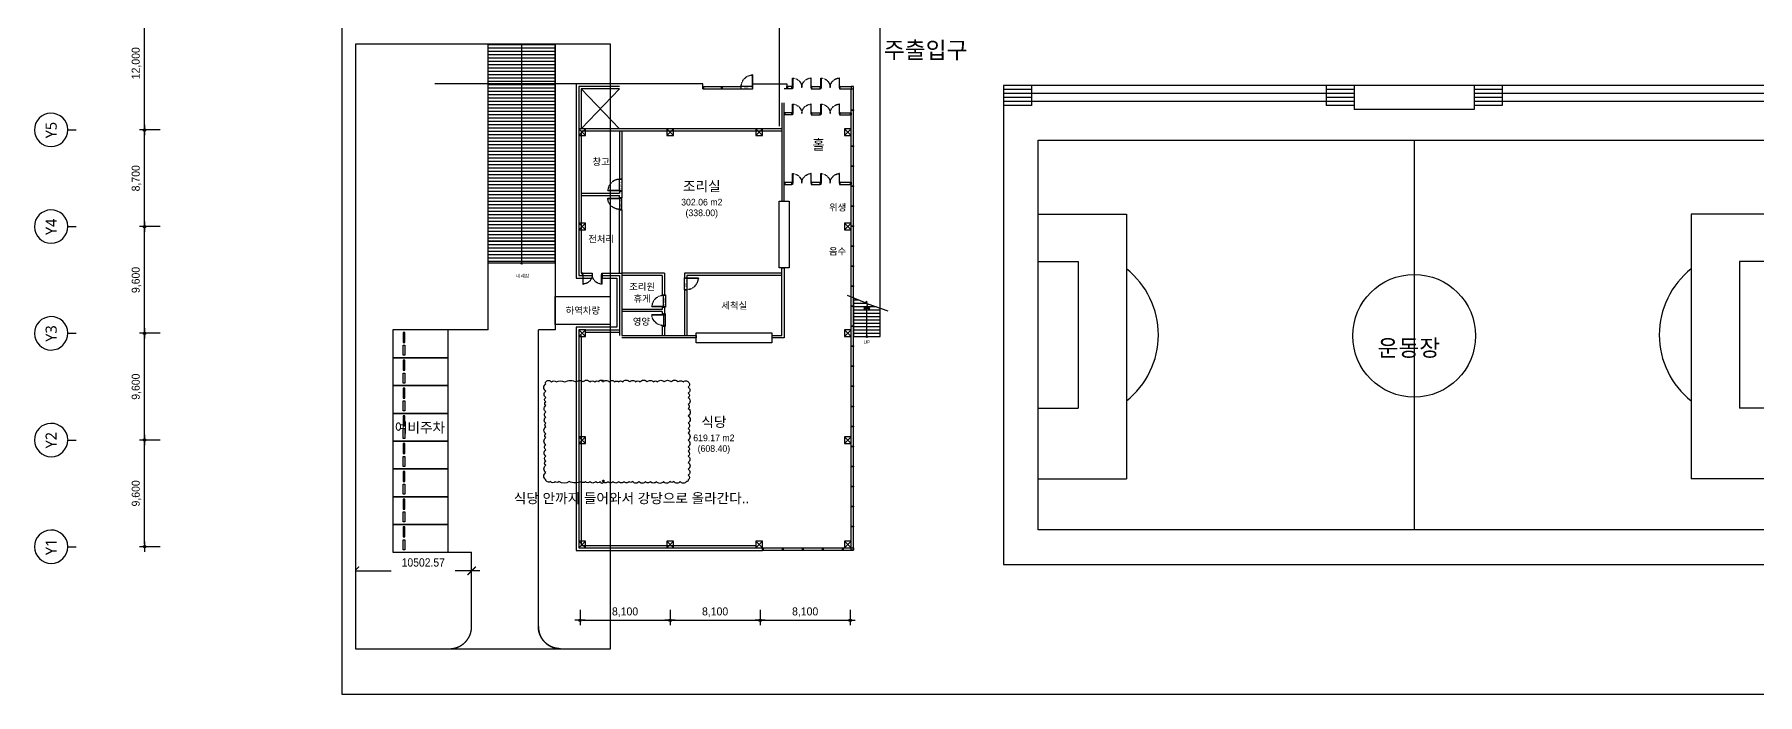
# Model space of a CAD drawing. Header units: millimetres. Extents: x 50157 to 283139, y 29188 to 187058.
# Drawn here: x 50166 to 205160, y 29188 to 88576 of the extents above; entities that cross this region are included whole.
import ezdxf
from ezdxf.enums import TextEntityAlignment as Align
from ezdxf.xclip import XClip

# ---------------------------------------------------------------- set-up
doc = ezdxf.new("R2010")
doc.units = ezdxf.units.MM
doc.header["$XCLIPFRAME"] = 2
doc.linetypes.add('D_HIDDEN', pattern=[0.35, 0.2, -0.15])
doc.linetypes.add('HID', pattern=[2.2, 1.5, -0.7])
doc.layers.get('Defpoints').update_dxf_attribs({"color": 163})
for name, color, linetype in [('A-CUR', 9, 'Continuous'), ('A-DOOR', 4, 'Continuous'), ('A-EL1', 255, 'Continuous'), ('A-ELE6', 6, 'Continuous'), ('A-FIN', 6, 'Continuous'), ('A-FIN-GL', 5, 'Continuous'), ('A-FIN-ST', 4, 'Continuous'), ('A-HAT-2', 8, 'Continuous'), ('A-HID2', 7, 'HID'), ('A-LEAD', 7, 'Continuous'), ('A-PARK', 253, 'Continuous'), ('A-RC', 2, 'Continuous'), ('A-STAIR', 4, 'Continuous'), ('A-VOID', 1, 'Continuous'), ('A-WALL', 3, 'Continuous'), ('AA-AXIS-BUBL(T)', 3, 'Continuous'), ('AA-DWXM-DOOR', 4, 'Continuous'), ('AA-REV', 150, 'Continuous'), ('AA-SSXS-SYMB', 7, 'Continuous'), ('DIM', 7, 'Continuous'), ('G-DIM', 4, 'Continuous'), ('G-TEXT1', 3, 'Continuous'), ('G-TEXT2', 7, 'Continuous'), ('H-PAT 8', 8, 'Continuous'), ('SYMB-ENTER', 10, 'Continuous')]:
    doc.layers.add(name, color=color, linetype=linetype)
doc.layers.add('G-DEF1', color=163, linetype='Continuous', plot=False)
doc.styles.add('GHS', font='romans', dxfattribs={"bigfont": 'ngsw.shx'})
doc.styles.add('LIM_나눔바른고딕_L', font='NanumBarunGothic.ttf')
doc.styles.add('U', font='')
doc.styles.add('돋움_SEOP_건대특계관숙', font='gulim.ttc', dxfattribs={"width": 0.95})
doc.styles.add('맑은고딕', font='malgun.ttf')
doc.styles.get('U').set_extended_font_data('HY울릉도L')
doc.dimstyles.new('rednautilus', dxfattribs={"dimtxt": 2.4, "dimasz": 0.77, "dimexe": 1.5, "dimexo": 3, "dimgap": 1, "dimtad": 1, "dimdec": 0, "dimzin": 0, "dimdsep": 46, "dimlunit": 6, "dimtxsty": 'GHS', "dimblk": 'DIMDOT', "dimcen": 5, "dimclrd": 7, "dimclre": 7, "dimclrt": 3, "dimadec": 0, "dimazin": 0, "dimtfac": 1, "dimtdec": 0, "dimtix": 1, "dimtmove": 2, "dimatfit": 1, "dimldrblk": 'DIMDOT', "dimfxl": 1, "dimtolj": 1, "dimtzin": 0, "dimarcsym": 0})
doc.dimstyles.new('SEOP', dxfattribs={"dimscale": 100, "dimtxt": 1.5, "dimasz": 1.5, "dimexe": 1.5, "dimexo": 2, "dimgap": 1.5, "dimtad": 0, "dimdsep": 46, "dimtxsty": '돋움_SEOP_건대특계관숙', "dimblk": 'ARCHTICK', "dimcen": 0, "dimdle": 1.5, "dimclrd": 256, "dimclre": 256, "dimclrt": 3, "dimadec": 0, "dimazin": 0, "dimtfac": 1, "dimtix": 1, "dimtmove": 2, "dimatfit": 3, "dimldrblk": 'OPEN90', "dimfxl": 1, "dimtvp": 1, "dimlwd": -1, "dimlwe": -1, "dimarcsym": 0})

# ---------------------------------------------------------------- blocks, each defined once
blk = doc.blocks.new('_ArchTick')
at = {"color": 0, "linetype": 'ByBlock', "const_width": 0.15}
blk.add_lwpolyline([(-0.5, -0.5), (0.5, 0.5)], dxfattribs=at)
blk = doc.blocks.new('*D40')
at = {"layer": 'Defpoints', "color": 0}
for p in [(-2676289, 684592), (-2676289, 682837), (-2665787, 682838)]:
    blk.add_point(p, dxfattribs=at)
at = {"layer": 'G-DIM'}
for p, q in [((-2676289, 683837), (-2676289, 685342)), ((-2665787, 683838), (-2665787, 685343)), ((-2677039, 684592), (-2673016, 684593)), ((-2665037, 684593), (-2667260, 684593))]:
    blk.add_line(p, q, dxfattribs=at)
at = {"layer": 'G-DIM', "xscale": 749.9999999999999, "yscale": 749.9999999999999, "zscale": 749.9999999999999}
for p, rotation in [((-2676289, 684592), 180.0053099826389), ((-2665787, 684593), 0.005309982638999335)]:
    blk.add_blockref('_ArchTick', p, dxfattribs=dict(at, rotation=rotation))
at = {"layer": 'G-DIM', "color": 3, "insert": (-2670138, 685344), "char_height": 750, "attachment_point": 5, "rotation": 0.00531, "style": '돋움_SEOP_건대특계관숙'}
blk.add_mtext('10502.57', dxfattribs=at)
blk = doc.blocks.new('_Open90')
at = {"color": 0, "linetype": 'ByBlock', "lineweight": -2}
for p, q in [((0, 0), (-1, 0)), ((-0.5, 0.5), (0, 0)), ((0, 0), (-0.5, -0.5))]:
    blk.add_line(p, q, dxfattribs=at)
blk = doc.blocks.new('A$C2A037D98')
h = blk.add_hatch(color=256)
h.dxf.hatch_style = 1
h.paths.add_polyline_path([(1359, 1663), (0, 387), (248, 124), (1258, 1072), (1258, 0), (1460, 0), (1460, 1072), (2471, 124), (2719, 387)])
for p, q in [((1258, 1072), (1258, 0)), ((1460, 1072), (1460, 0)), ((1258, 0), (1460, 0))]:
    blk.add_line(p, q)
blk.add_lwpolyline([(1460, 1072), (2471, 124), (2719, 387), (1359, 1663), (0, 387), (248, 124), (1258, 1072)])
blk = doc.blocks.new('SLOPE')
at = {"layer": 'A-HAT-2'}
h = blk.add_hatch(dxfattribs=at)
h.set_pattern_fill('_USER', color=256, scale=300, angle=180, pattern_type=0)
h.set_pattern_definition([(180, (-3161005.15, -218013.6), (-4e-14, -300), [])])
h.paths.add_polyline_path([(-2671787, 734215), (-2671787, 737615), (-2665787, 737615), (-2665787, 733915), (-2671487, 733915), (-2671487, 734215)])
h = blk.add_hatch(dxfattribs=at)
h.set_pattern_fill('_USER', color=256, scale=300, angle=180, pattern_type=0)
h.set_pattern_definition([(180, (-3161005.15, -239913.6), (-4e-14, -300), [])])
h.paths.add_polyline_path([(-2671787, 714015), (-2671787, 733615), (-2671487, 733615), (-2671487, 733915), (-2665787, 733915), (-2665787, 714015)])
h.paths.add_polyline_path([(-2671787, 712015), (-2665787, 712015), (-2665787, 714015), (-2671787, 714015)])
at = {"layer": 'AA-SSXS-SYMB'}
h = blk.add_hatch(color=256, dxfattribs=at)
h.dxf.hatch_style = 1
h.paths.add_polyline_path([(-2669066, 733754), (-2669026, 733685), (-2668787, 733823), (-2668548, 733685), (-2668508, 733754), (-2668787, 733915)])
h = blk.add_hatch(color=256, dxfattribs=at)
h.dxf.hatch_style = 1
h.paths.add_polyline_path([(-2668787, 712094, 1), (-2668787, 711936, 1)])
at = {"layer": 'A-ELE6'}
blk.add_line((-2671787, 712015), (-2671787, 737615), dxfattribs=at)
at = {"layer": 'A-ELE6', "flags": 128}
for points in [[(-2665787, 712015), (-2665787, 737615)], [(-2665787, 714015), (-2671787, 714015)], [(-2665787, 712015), (-2671787, 712015)]]:
    blk.add_lwpolyline(points, dxfattribs=at)
at = {"layer": 'AA-SSXS-SYMB'}
blk.add_line((-2668787, 712015), (-2668787, 733915), dxfattribs=at)
blk.add_circle((-2668787, 712015), 78.8, dxfattribs=at)
at = {"layer": 'Defpoints', "flags": 128}
for points in [[(-2665787, 737615), (-2671787, 737615)], [(-2665787, 733915), (-2671787, 733915)]]:
    blk.add_lwpolyline(points, dxfattribs=at)
at = {"layer": 'G-TEXT1', "style": '돋움_SEOP_건대특계관숙'}
blk.add_text('내려감', height=300, rotation=1440, dxfattribs=at).set_placement((-2668701, 710873), align=Align.MIDDLE_CENTER)
blk = doc.blocks.new('*U4')
for p, q in [((0, 0), (0, 5000)), ((0, 5000), (2500, 5000)), ((2500, 5000), (2500, 0)), ((2500, 0), (0, 0))]:
    blk.add_line(p, q)
for points in [[(1125, 950), (1125, 1100), (225, 1100), (225, 950)], [(1375, 950), (1375, 1100), (2275, 1100), (2275, 950)]]:
    blk.add_lwpolyline(points, close=True)
blk = doc.blocks.new('COL')
at = {"layer": 'A-RC'}
blk.add_lwpolyline([(-2370007, 768928), (-2369407, 768928), (-2369407, 769528), (-2370007, 769528)], close=True, dxfattribs=at)
at = {"layer": 'G-DEF1', "flags": 128}
for points in [[(-2370007, 769528), (-2369407, 768928)], [(-2370007, 768928), (-2369407, 769528)]]:
    blk.add_lwpolyline(points, dxfattribs=at)
blk = doc.blocks.new('DIMDOT')
at = {"color": 0}
blk.add_line((-2, 0), (2, 0), dxfattribs=at)
for radius in [0.5, 0.25]:
    blk.add_circle((0, 0), radius, dxfattribs=at)
blk = doc.blocks.new('*D54')
at = {"layer": 'Defpoints', "color": 0}
for p in [(-2697607, 736265), (-2695307, 736265), (-2695307, 724265)]:
    blk.add_point(p, dxfattribs=at)
at = {"layer": 'DIM', "color": 7, "lineweight": -2}
for p, q in [((-2696207, 736265), (-2698057, 736265)), ((-2697607, 724496), (-2697607, 736034)), ((-2696207, 724265), (-2698057, 724265))]:
    blk.add_line(p, q, dxfattribs=at)
at = {"layer": 'DIM', "color": 7, "lineweight": -2, "xscale": 231, "yscale": 231, "zscale": 231}
for p, rotation in [((-2697607, 736265), 90), ((-2697607, 724265), 270)]:
    blk.add_blockref('DIMDOT', p, dxfattribs=dict(at, rotation=rotation))
at = {"layer": 'DIM', "color": 3, "insert": (-2698339, 730265), "char_height": 720, "attachment_point": 5, "rotation": 90, "style": 'U'}
blk.add_mtext('\\A1;12,000', dxfattribs=at)
blk = doc.blocks.new('*D55')
at = {"layer": 'Defpoints', "color": 0}
for p in [(-2697607, 724265), (-2695307, 724265), (-2695307, 715565)]:
    blk.add_point(p, dxfattribs=at)
at = {"layer": 'DIM', "color": 7, "lineweight": -2}
for p, q in [((-2696207, 724265), (-2698057, 724265)), ((-2697607, 715796), (-2697607, 724034)), ((-2696207, 715565), (-2698057, 715565))]:
    blk.add_line(p, q, dxfattribs=at)
at = {"layer": 'DIM', "color": 7, "lineweight": -2, "xscale": 231, "yscale": 231, "zscale": 231}
for p, rotation in [((-2697607, 724265), 90), ((-2697607, 715565), 270)]:
    blk.add_blockref('DIMDOT', p, dxfattribs=dict(at, rotation=rotation))
at = {"layer": 'DIM', "color": 3, "insert": (-2698339, 719915), "char_height": 720, "attachment_point": 5, "rotation": 90, "style": 'U'}
blk.add_mtext('\\A1;8,700', dxfattribs=at)
blk = doc.blocks.new('*D56')
at = {"layer": 'Defpoints', "color": 0}
for p in [(-2697607, 696365), (-2695307, 696365), (-2695307, 686765)]:
    blk.add_point(p, dxfattribs=at)
at = {"layer": 'DIM', "color": 7, "lineweight": -2}
for p, q in [((-2696207, 696365), (-2698057, 696365)), ((-2697607, 686996), (-2697607, 696134)), ((-2696207, 686765), (-2698057, 686765))]:
    blk.add_line(p, q, dxfattribs=at)
at = {"layer": 'DIM', "color": 7, "lineweight": -2, "xscale": 231, "yscale": 231, "zscale": 231}
for p, rotation in [((-2697607, 696365), 90), ((-2697607, 686765), 270)]:
    blk.add_blockref('DIMDOT', p, dxfattribs=dict(at, rotation=rotation))
at = {"layer": 'DIM', "color": 3, "insert": (-2698339, 691565), "char_height": 720, "attachment_point": 5, "rotation": 90, "style": 'U'}
blk.add_mtext('\\A1;9,600', dxfattribs=at)
blk = doc.blocks.new('*D57')
at = {"layer": 'Defpoints', "color": 0}
for p in [(-2697607, 705965), (-2695307, 705965), (-2695307, 696365)]:
    blk.add_point(p, dxfattribs=at)
at = {"layer": 'DIM', "color": 7, "lineweight": -2}
for p, q in [((-2696207, 705965), (-2698057, 705965)), ((-2697607, 696596), (-2697607, 705734)), ((-2696207, 696365), (-2698057, 696365))]:
    blk.add_line(p, q, dxfattribs=at)
at = {"layer": 'DIM', "color": 7, "lineweight": -2, "xscale": 231, "yscale": 231, "zscale": 231}
for p, rotation in [((-2697607, 705965), 90), ((-2697607, 696365), 270)]:
    blk.add_blockref('DIMDOT', p, dxfattribs=dict(at, rotation=rotation))
at = {"layer": 'DIM', "color": 3, "insert": (-2698339, 701165), "char_height": 720, "attachment_point": 5, "rotation": 90, "style": 'U'}
blk.add_mtext('\\A1;9,600', dxfattribs=at)
blk = doc.blocks.new('*D58')
at = {"layer": 'Defpoints', "color": 0}
for p in [(-2697607, 715565), (-2695307, 715565), (-2695307, 705965)]:
    blk.add_point(p, dxfattribs=at)
at = {"layer": 'DIM', "color": 7, "lineweight": -2}
for p, q in [((-2696207, 715565), (-2698057, 715565)), ((-2697607, 706196), (-2697607, 715334)), ((-2696207, 705965), (-2698057, 705965))]:
    blk.add_line(p, q, dxfattribs=at)
at = {"layer": 'DIM', "color": 7, "lineweight": -2, "xscale": 231, "yscale": 231, "zscale": 231}
for p, rotation in [((-2697607, 715565), 90), ((-2697607, 705965), 270)]:
    blk.add_blockref('DIMDOT', p, dxfattribs=dict(at, rotation=rotation))
at = {"layer": 'DIM', "color": 3, "insert": (-2698339, 710765), "char_height": 720, "attachment_point": 5, "rotation": 90, "style": 'U'}
blk.add_mtext('\\A1;9,600', dxfattribs=at)
blk = doc.blocks.new('*D66')
at = {"layer": 'Defpoints', "color": 0}
for p in [(-2658437, 681978), (-2650337, 681978), (-2650337, 680146)]:
    blk.add_point(p, dxfattribs=at)
at = {"layer": 'DIM', "color": 7, "lineweight": -2}
for p, q in [((-2658437, 681078), (-2658437, 679696)), ((-2650337, 681078), (-2650337, 679696)), ((-2658206, 680146), (-2650568, 680146))]:
    blk.add_line(p, q, dxfattribs=at)
at = {"layer": 'DIM', "color": 7, "lineweight": -2, "xscale": 231, "yscale": 231, "zscale": 231, "rotation": 180}
blk.add_blockref('DIMDOT', (-2658437, 680146), dxfattribs=at)
at = {"layer": 'DIM', "color": 7, "lineweight": -2, "xscale": 231, "yscale": 231, "zscale": 231}
blk.add_blockref('DIMDOT', (-2650337, 680146), dxfattribs=at)
at = {"layer": 'DIM', "color": 3, "insert": (-2654387, 680877), "char_height": 720, "attachment_point": 5, "style": 'U'}
blk.add_mtext('\\A1;8,100', dxfattribs=at)
blk = doc.blocks.new('*D67')
at = {"layer": 'Defpoints', "color": 0}
for p in [(-2650337, 681978), (-2642237, 681978), (-2642237, 680146)]:
    blk.add_point(p, dxfattribs=at)
at = {"layer": 'DIM', "color": 7, "lineweight": -2}
for p, q in [((-2650337, 681078), (-2650337, 679696)), ((-2642237, 681078), (-2642237, 679696)), ((-2650106, 680146), (-2642468, 680146))]:
    blk.add_line(p, q, dxfattribs=at)
at = {"layer": 'DIM', "color": 7, "lineweight": -2, "xscale": 231, "yscale": 231, "zscale": 231, "rotation": 180}
blk.add_blockref('DIMDOT', (-2650337, 680146), dxfattribs=at)
at = {"layer": 'DIM', "color": 7, "lineweight": -2, "xscale": 231, "yscale": 231, "zscale": 231}
blk.add_blockref('DIMDOT', (-2642237, 680146), dxfattribs=at)
at = {"layer": 'DIM', "color": 3, "insert": (-2646287, 680877), "char_height": 720, "attachment_point": 5, "style": 'U'}
blk.add_mtext('\\A1;8,100', dxfattribs=at)
blk = doc.blocks.new('*D68')
at = {"layer": 'Defpoints', "color": 0}
for p in [(-2642237, 681978), (-2634137, 681978), (-2634137, 680146)]:
    blk.add_point(p, dxfattribs=at)
at = {"layer": 'DIM', "color": 7, "lineweight": -2}
for p, q in [((-2642237, 681078), (-2642237, 679696)), ((-2634137, 681078), (-2634137, 679696)), ((-2642006, 680146), (-2634368, 680146))]:
    blk.add_line(p, q, dxfattribs=at)
at = {"layer": 'DIM', "color": 7, "lineweight": -2, "xscale": 231, "yscale": 231, "zscale": 231, "rotation": 180}
blk.add_blockref('DIMDOT', (-2642237, 680146), dxfattribs=at)
at = {"layer": 'DIM', "color": 7, "lineweight": -2, "xscale": 231, "yscale": 231, "zscale": 231}
blk.add_blockref('DIMDOT', (-2634137, 680146), dxfattribs=at)
at = {"layer": 'DIM', "color": 3, "insert": (-2638187, 680877), "char_height": 720, "attachment_point": 5, "style": 'U'}
blk.add_mtext('\\A1;8,100', dxfattribs=at)
blk = doc.blocks.new('PA-')
at = {"layer": 'A-CUR'}
for p, q in [((-1556930, 1542113), (-1549010, 1542113)), ((-1549010, 1542113), (-1549010, 1518293)), ((-1498190, 1542113), (-1498190, 1518293)), ((-1490270, 1542113), (-1498190, 1542113)), ((-1556930, 1537853), (-1553330, 1537853)), ((-1553330, 1537853), (-1553330, 1524653)), ((-1490270, 1537853), (-1493870, 1537853)), ((-1493870, 1537853), (-1493870, 1524653)), ((-1556930, 1524653), (-1553330, 1524653)), ((-1490270, 1524653), (-1493870, 1524653)), ((-1556930, 1518293), (-1549010, 1518293)), ((-1490270, 1518293), (-1498190, 1518293))]:
    blk.add_line(p, q, dxfattribs=at)
for centre, start, end in [((-1553690, 1531253), 308.24662, 51.75338), ((-1493510, 1531253), 128.24662, 231.75338)]:
    blk.add_arc(centre, 7560, start, end, dxfattribs=at)
at = {"layer": 'A-EL1'}
for p, q in [((-1557530, 1553334), (-1560050, 1553334)), ((-1557530, 1553694), (-1557530, 1551894)), ((-1531040, 1553694), (-1531040, 1551894)), ((-1528520, 1553334), (-1531040, 1553334)), ((-1528520, 1553694), (-1528520, 1551534)), ((-1517720, 1553694), (-1517720, 1551534)), ((-1515200, 1553334), (-1517720, 1553334)), ((-1515200, 1553694), (-1515200, 1551894)), ((-1489670, 1551894), (-1489670, 1553694)), ((-1487150, 1553334), (-1489670, 1553334)), ((-1528520, 1552974), (-1560050, 1552974)), ((-1557530, 1552614), (-1560050, 1552614)), ((-1528520, 1552254), (-1560050, 1552254)), ((-1557530, 1551894), (-1560050, 1551894)), ((-1528520, 1552614), (-1531040, 1552614)), ((-1528520, 1551894), (-1531040, 1551894)), ((-1517720, 1551534), (-1528520, 1551534)), ((-1487150, 1552974), (-1517720, 1552974)), ((-1487150, 1552974), (-1517720, 1552974)), ((-1515200, 1552614), (-1517720, 1552614)), ((-1487150, 1552254), (-1517720, 1552254)), ((-1487150, 1552254), (-1517720, 1552254)), ((-1515200, 1551894), (-1517720, 1551894)), ((-1487150, 1552614), (-1489670, 1552614)), ((-1487150, 1551894), (-1489670, 1551894))]:
    blk.add_line(p, q, dxfattribs=at)
at = {"layer": 'A-ELE6'}
for p, q in [((-1487150, 1553694), (-1560050, 1553694)), ((-1560050, 1553694), (-1560050, 1510594)), ((-1487150, 1510594), (-1487150, 1553694)), ((-1556930, 1513714), (-1556930, 1548774)), ((-1556930, 1548774), (-1490270, 1548774)), ((-1523120, 1548774), (-1523120, 1513714)), ((-1490270, 1548774), (-1490270, 1513714)), ((-1490270, 1513714), (-1556930, 1513714)), ((-1560050, 1510594), (-1487150, 1510594))]:
    blk.add_line(p, q, dxfattribs=at)
blk.add_circle((-1523120, 1531172), 5520, dxfattribs=at)
at = {"layer": 'G-TEXT1', "style": '돋움_SEOP_건대특계관숙'}
blk.add_text('운동장', height=1500, rotation=360, dxfattribs=at).set_placement((-1523600, 1530083), align=Align.MIDDLE_CENTER)
blk = doc.blocks.new('ST-111')
at = {"layer": 'A-STAIR', "flags": 128}
for points in [[(-2814141, 564718), (-2806041, 564718)], [(-2814141, 564718), (-2814141, 562318)], [(-2813841, 564718), (-2813841, 562318)], [(-2813541, 564718), (-2813541, 562318)], [(-2813241, 564718), (-2813241, 562318)], [(-2812941, 564718), (-2812941, 562318)], [(-2812641, 564718), (-2812641, 562318)], [(-2812341, 564718), (-2812341, 562318)], [(-2812041, 564718), (-2812041, 562318)], [(-2811741, 564718), (-2811741, 562318)], [(-2811441, 564718), (-2811441, 562318)], [(-2811141, 564718), (-2811141, 562318)], [(-2810841, 564718), (-2810841, 562318)], [(-2809341, 564718), (-2809341, 562318)], [(-2809041, 564718), (-2809041, 562318)], [(-2808741, 564718), (-2808741, 562318)], [(-2808441, 564718), (-2808441, 562318)], [(-2808141, 564718), (-2808141, 562318)], [(-2807841, 564718), (-2807841, 562318)], [(-2807541, 564718), (-2807541, 562318)], [(-2807241, 564718), (-2807241, 562318)], [(-2806941, 564718), (-2806941, 562318)], [(-2806641, 564718), (-2806641, 562318)], [(-2806341, 564718), (-2806341, 562318)], [(-2806041, 564718), (-2806041, 562318)], [(-2814141, 562318), (-2806041, 562318)]]:
    blk.add_lwpolyline(points, dxfattribs=at)
blk = doc.blocks.new('DOOR3')
at = {"color": 0, "linetype": 'ByBlock', "lineweight": -2}
for p, q in [((-1941164, -23266), (-1941114, -23266)), ((-1941164, -23466), (-1941164, -23266)), ((-1941114, -23466), (-1941164, -23466)), ((-1941114, -23266), (-1941114, -23466)), ((-1939364, -23266), (-1939414, -23266)), ((-1939414, -23266), (-1939414, -23466)), ((-1939414, -23466), (-1939364, -23466)), ((-1939364, -23466), (-1939364, -23266))]:
    blk.add_line(p, q, dxfattribs=at)
for points in [[(-1941114, -23366), (-1941114, -22496), (-1941084, -22496), (-1941084, -23366)], [(-1939414, -23366), (-1939414, -22496), (-1939444, -22496), (-1939444, -23366)]]:
    blk.add_lwpolyline(points, close=True, dxfattribs=at)
at = {"layer": 'H-PAT 8', "linetype": 'D_HIDDEN'}
for centre, start, end in [((-1941126, -23357), 359.43551, 87.24082), ((-1939403, -23357), 92.75918, 180.56449)]:
    blk.add_arc(centre, 862, start, end, dxfattribs=at)
blk = doc.blocks.new('150 프레임 문')
for p, q in [((2463571, -3159342), (2462421, -3159342)), ((2463571, -3159312), (2462521, -3159312))]:
    blk.add_line(p, q)
for points in [[(2462521, -3159312), (2462321, -3159312), (2462321, -3159262), (2462521, -3159262)], [(2462521, -3160362), (2462321, -3160362), (2462321, -3160312), (2462521, -3160312)]]:
    blk.add_lwpolyline(points, close=True)
at = {"layer": 'AA-DWXM-DOOR'}
for p, q in [((2462421, -3159312), (2462421, -3159342)), ((2463571, -3159312), (2463571, -3159342))]:
    blk.add_line(p, q, dxfattribs=at)
at = {"layer": 'Defpoints'}
for p, q in [((2462321, -3160312), (2462321, -3159312)), ((2462521, -3159312), (2462521, -3160312))]:
    blk.add_line(p, q, dxfattribs=at)
at = {"layer": 'H-PAT 8', "linetype": 'D_HIDDEN'}
blk.add_arc((2462521, -3159262), 1050, 270, 357.2706, dxfattribs=at)
at = {"layer": 'Defpoints', "style": 'LIM_나눔바른고딕_L'}
blk.add_text('1100', height=200, rotation=1350, dxfattribs=at).set_placement((2462421, -3159745), align=Align.MIDDLE_CENTER)
blk = doc.blocks.new('PARKING')
at = {"layer": 'A-ELE6'}
for p, q in [((-2664286.56, 706265.136), (-2664286.56, 736515.136)), ((-2658286.56, 712265.136), (-2658286.56, 714615.136))]:
    blk.add_line(p, q, dxfattribs=at)
blk.add_lwpolyline([(-2658286.56, 737665.136), (-2658286.56, 706265.136), (-2659786.56, 706265.136)], dxfattribs=at)
at = {"layer": 'A-ELE6', "flags": 128}
for points in [[(-2664286.56, 706265.136), (-2667886.56, 706265.136)], [(-2667886.56, 686265.136), (-2665786.56, 686265.136)]]:
    blk.add_lwpolyline(points, dxfattribs=at)
at = {"layer": 'A-ELE6'}
for points in [[(-2659786.56, 679586.113, 0.4142135624), (-2657786.56, 677586.113, -0.4142135624), (-2659786.56, 679586.113), (-2659786.56, 706265.136)], [(-2667786.56, 677586.113, 0.4142135624), (-2665786.56, 679586.113), (-2665786.56, 686265.136)]]:
    blk.add_lwpolyline(points, format="xyb", dxfattribs=at)
at = {"layer": 'A-PARK'}
blk.add_lwpolyline([(-2658286.56, 709265.136), (-2653286.56, 709265.136), (-2653286.56, 706765.136), (-2658286.56, 706765.136)], close=True, dxfattribs=at)
blk.add_blockref('SLOPE', (7500, 250), dxfattribs=at)
at = {"layer": 'A-PARK', "xscale": -1, "rotation": 270}
for p in [(-2672886.56, 703765.136), (-2672886.56, 701265.136), (-2672886.56, 698765.136), (-2672886.56, 696265.136), (-2672886.56, 693765.136), (-2672886.56, 691265.136), (-2672886.56, 688765.136), (-2672886.56, 686265.136)]:
    blk.add_blockref('*U4', p, dxfattribs=at)
at = {"layer": 'SYMB-ENTER', "xscale": -1.878589439999992, "yscale": 1.878589439999996, "zscale": 1.87858944}
blk.add_blockref('A$C2A037D98', (-2659803.025, 672248.451), dxfattribs=at)
at = {"layer": 'G-TEXT1', "style": '돋움_SEOP_건대특계관숙'}
for s, height, p in [('하역차량', 600, (-2655786.56, 708015.136)), ('예비주차', 900, (-2670432.78, 697487.116))]:
    blk.add_text(s, height=height, rotation=360, dxfattribs=at).set_placement(p, align=Align.MIDDLE_CENTER)
at = {"layer": 'G-DIM'}
dim = blk.add_linear_dim(base=(-2676289.291, 684592.366), p1=(-2665786.56, 682838.105), p2=(-2676289.128, 682837.132), angle=180.00530998, dimstyle='SEOP', override={"dimscale": 500, "dimblk": 'ArchTick'}, dxfattribs=at)
dim.commit()
dim.dimension.update_dxf_attribs({"geometry": '*D40', "text_midpoint": (-2670138.076, 685343.87), "dimtype": 129})
blk = doc.blocks.new('AXIS-2')
at = {"layer": 'AA-AXIS-BUBL(T)'}
for points in [[(-2704513.7, 724298.8, 178.18429358), (-2704513.3, 724265.1), (-2703763.2, 724265.1)], [(-2704513.7, 715598.8, 178.18429358), (-2704513.3, 715565.1), (-2703763.2, 715565.1)], [(-2704513.7, 705998.8, 178.18429358), (-2704513.3, 705965.1), (-2703763.2, 705965.1)], [(-2704513.7, 696398.8, 178.18429358), (-2704513.3, 696365.1), (-2703763.2, 696365.1)], [(-2704513.7, 686798.8, 178.18429358), (-2704513.3, 686765.1), (-2703763.2, 686765.1)]]:
    blk.add_lwpolyline(points, format="xyb", dxfattribs=at)
for p in [(-288529.2, -45163.3), (-280629.2, -45163.3), (-272629.2, -45163.3), (-264629.2, -45163.3), (-288529.2, -53663.3), (-264629.2, -53663.3), (-288529.2, -63263.3), (-264629.2, -63263.3), (-288529.2, -72863.3), (-264629.2, -72863.3), (-288529.2, -82263.3), (-280629.2, -82263.3), (-272629.2, -82263.3), (-264629.2, -82263.3)]:
    blk.add_blockref('COL', p)
at = {"layer": 'AA-AXIS-BUBL(T)', "style": '맑은고딕'}
for s, p in [('Y5', (-2706013.2, 724248.3)), ('Y4', (-2706013.2, 715548.3)), ('Y3', (-2706013.2, 705948.3)), ('Y2', (-2706013.2, 696348.3)), ('Y1', (-2706013.2, 686748.3))]:
    blk.add_text(s, height=1000, rotation=90, dxfattribs=at).set_placement(p, align=Align.MIDDLE_CENTER)
at = {"layer": 'DIM'}
for p1, p2, distance, picture, middle in [((-2695307.2, 724265.1), (-2695307.2, 736265.1), 2300, '*D54', (-2698338.5, 730265.1)), ((-2695307.2, 715565.1), (-2695307.2, 724265.1), 2300, '*D55', (-2698338.5, 719915.1)), ((-2695307.2, 705965.1), (-2695307.2, 715565.1), 2300, '*D58', (-2698339, 710765.1)), ((-2695307.2, 696365.1), (-2695307.2, 705965.1), 2300, '*D57', (-2698339, 701165.1)), ((-2695307.2, 686765.1), (-2695307.2, 696365.1), 2300, '*D56', (-2698339, 691565.1)), ((-2658436.6, 681977.6), (-2650336.6, 681977.6), -1831.7, '*D66', (-2654386.6, 680877.2)), ((-2650336.6, 681977.6), (-2642236.6, 681977.6), -1831.7, '*D67', (-2646286.6, 680877.2)), ((-2642236.6, 681977.6), (-2634136.6, 681977.6), -1831.7, '*D68', (-2638186.6, 680877.2))]:
    dim = blk.add_aligned_dim(p1=p1, p2=p2, distance=distance, dimstyle='rednautilus', override={"dimscale": 300, "dimtxsty": 'U', "dimblk": 'DIMDOT'}, dxfattribs=at)
    dim.commit()
    dim.dimension.update_dxf_attribs({"geometry": picture, "text_midpoint": middle})

msp = doc.modelspace()

# ---------------------------------------------------------------- hatches: boundary and pattern name
at = {"layer": 'AA-SSXS-SYMB'}
h = msp.add_hatch(color=256, dxfattribs=at)
h.dxf.hatch_style = 1
h.paths.add_polyline_path([(124763, 63927), (124803, 63858), (125042, 63996), (125281, 63858), (125321, 63927), (125043, 64088)])
h = msp.add_hatch(color=256, dxfattribs=at)
h.dxf.hatch_style = 1
h.paths.add_polyline_path([(124964, 61388, 1), (125121, 61388, 1)])

# ---------------------------------------------------------------- linework, layer by layer
msp.add_lwpolyline([(77837, 154147), (213416, 154147), (213416, 29188), (77837, 29188)], close=True)
at = {"layer": 'A-ELE6', "flags": 128}
for points in [[(114793, 83888), (114793, 84138), (117843, 84138), (117843, 83688)], [(117843, 83688), (117593, 83688)]]:
    msp.add_lwpolyline(points, dxfattribs=at)
at = {"layer": 'A-FIN'}
for p, q in [((110293, 84138), (98893, 84138)), ((98893, 84138), (98893, 66638)), ((110293, 83888), (110293, 84138)), ((98893, 66638), (100343, 66638)), ((98893, 42138), (115643, 42138))]:
    msp.add_line(p, q, dxfattribs=at)
at = {"layer": 'A-FIN', "flags": 128}
for points in [[(96993, 87688), (81935, 87688)], [(98893, 84138), (86189, 84138)], [(100343, 66888), (100343, 66638)], [(101243, 66888), (101243, 66638)], [(101243, 66638), (102543, 66638), (102543, 62238), (98893, 62238), (98893, 42138)], [(115643, 42388), (115643, 42138)]]:
    msp.add_lwpolyline(points, dxfattribs=at)
at = {"layer": 'A-FIN'}
for points in [[(117143, 73588), (118043, 73588), (118043, 67588), (117143, 67588)], [(116493, 61738), (116493, 60838), (109693, 60838), (109693, 61738)]]:
    msp.add_lwpolyline(points, close=True, dxfattribs=at)
at = {"layer": 'A-FIN-GL'}
for p, q in [((122643, 83888), (123643, 83888)), ((123843, 83888), (123643, 83888)), ((122643, 83688), (123643, 83688)), ((123843, 42188), (123843, 83688)), ((122643, 81538), (123643, 81538)), ((122643, 81338), (123643, 81338)), ((122643, 75288), (123643, 75288)), ((122643, 75088), (123643, 75088)), ((115643, 42188), (123843, 42188))]:
    msp.add_line(p, q, dxfattribs=at)
at = {"layer": 'A-FIN-GL', "flags": 128}
for points in [[(110293, 83888), (113693, 83888)], [(118293, 83888), (117903, 83888)], [(120093, 83888), (120843, 83888)], [(110293, 83688), (113693, 83688)], [(118293, 83688), (117903, 83688)], [(120093, 83688), (120843, 83688)], [(118293, 81538), (117653, 81538)], [(118293, 81338), (117653, 81338)], [(120093, 81538), (120843, 81538)], [(120093, 81338), (120843, 81338)], [(117593, 75288), (118293, 75288)], [(117593, 75088), (118293, 75088)], [(120093, 75288), (120843, 75288)], [(120093, 75088), (120843, 75088)]]:
    msp.add_lwpolyline(points, dxfattribs=at)
at = {"layer": 'A-FIN-GL'}
msp.add_lwpolyline([(115643, 42388), (123643, 42388), (123643, 83688)], dxfattribs=at)
at = {"layer": 'A-FIN-ST'}
for points in [[(110353, 83688), (110293, 83688), (110293, 83888), (110353, 83888)], [(112023, 83688), (111963, 83688), (111963, 83888), (112023, 83888)], [(117843, 83888), (117903, 83888), (117903, 83688), (117843, 83688)], [(123643, 83688), (123843, 83688), (123843, 83888), (123643, 83888)], [(117593, 81538), (117653, 81538), (117653, 81338), (117593, 81338)], [(123583, 81538), (123643, 81538), (123643, 81338), (123583, 81338)], [(123643, 81738), (123643, 81798), (123843, 81798), (123843, 81738)], [(123643, 78488), (123643, 78548), (123843, 78548), (123843, 78488)], [(123643, 76688), (123643, 76748), (123843, 76748), (123843, 76688)], [(117593, 75288), (117653, 75288), (117653, 75088), (117593, 75088)], [(123583, 75288), (123643, 75288), (123643, 75088), (123583, 75088)], [(123643, 74888), (123643, 74948), (123843, 74948), (123843, 74888)], [(123643, 73088), (123643, 73148), (123843, 73148), (123843, 73088)], [(123643, 71288), (123643, 71348), (123843, 71348), (123843, 71288)], [(123643, 69488), (123643, 69548), (123843, 69548), (123843, 69488)], [(123643, 67688), (123643, 67748), (123843, 67748), (123843, 67688)], [(123643, 65888), (123643, 65948), (123843, 65948), (123843, 65888)], [(123643, 64088), (123643, 64148), (123843, 64148), (123843, 64088)], [(123643, 62288), (123643, 62348), (123843, 62348), (123843, 62288)], [(123643, 60488), (123643, 60548), (123843, 60548), (123843, 60488)], [(123643, 58688), (123643, 58748), (123843, 58748), (123843, 58688)], [(123643, 56888), (123643, 56948), (123843, 56948), (123843, 56888)], [(123643, 55088), (123643, 55148), (123843, 55148), (123843, 55088)], [(123643, 53288), (123643, 53348), (123843, 53348), (123843, 53288)], [(123643, 51488), (123643, 51548), (123843, 51548), (123843, 51488)], [(123643, 49688), (123643, 49748), (123843, 49748), (123843, 49688)], [(123643, 47888), (123643, 47948), (123843, 47948), (123843, 47888)], [(123643, 46088), (123643, 46148), (123843, 46148), (123843, 46088)], [(123643, 44288), (123643, 44348), (123843, 44348), (123843, 44288)], [(115643, 42388), (115703, 42388), (115703, 42188), (115643, 42188)], [(117443, 42388), (117503, 42388), (117503, 42188), (117443, 42188)], [(119243, 42388), (119303, 42388), (119303, 42188), (119243, 42188)], [(121043, 42388), (121103, 42388), (121103, 42188), (121043, 42188)], [(122843, 42388), (122903, 42388), (122903, 42188), (122843, 42188)], [(123643, 42388), (123843, 42388), (123843, 42188), (123643, 42188)]]:
    msp.add_lwpolyline(points, close=True, dxfattribs=at)
at = {"layer": 'A-HID2', "flags": 128}
for points in [[(117143, 91638), (117143, 80338)], [(126243, 63951), (126243, 91638)]]:
    msp.add_lwpolyline(points, dxfattribs=at)
at = {"layer": 'A-LEAD'}
msp.add_lwpolyline([(123268, 65120), (124951, 64421), (125014, 64595), (125071, 64181), (125134, 64355), (126921, 63704)], dxfattribs=at)
at = {"layer": 'A-RC'}
for p, q in [((117393, 82438), (117393, 73588)), ((117593, 73588), (117593, 82438)), ((117393, 79888), (99343, 79888)), ((99343, 79888), (99343, 67088)), ((99143, 66888), (100343, 66888)), ((99343, 67088), (100343, 67088)), ((101243, 67088), (102993, 67088)), ((101243, 66888), (102793, 66888)), ((102793, 66888), (102793, 61488)), ((102993, 67088), (102993, 61488)), ((117393, 61488), (117393, 67588)), ((117593, 67588), (117593, 61288)), ((99143, 61488), (99143, 42388)), ((99343, 61488), (99343, 42588)), ((102993, 61488), (109693, 61488)), ((109693, 61288), (102993, 61288)), ((116493, 61488), (117393, 61488)), ((117593, 61288), (116493, 61288)), ((99143, 42388), (115043, 42388)), ((99343, 42588), (115043, 42588))]:
    msp.add_line(p, q, dxfattribs=at)
at = {"layer": 'A-RC', "flags": 128}
for points in [[(102793, 83888), (99143, 83888), (99143, 80088)], [(102793, 83688), (99343, 83688), (99343, 80088)], [(117393, 73588), (117593, 73588)], [(100343, 67088), (100343, 66888)], [(101243, 67088), (101243, 66888)], [(117393, 67588), (117593, 67588)], [(99743, 61988), (102793, 61988)], [(99743, 61788), (102793, 61788)], [(109693, 61488), (109693, 61288)], [(116493, 61488), (116493, 61288)]]:
    msp.add_lwpolyline(points, dxfattribs=at)
at = {"layer": 'A-RC'}
msp.add_lwpolyline([(117393, 80088), (99143, 80088), (99143, 66888)], dxfattribs=at)
at = {"layer": 'A-VOID'}
for p, q in [((99343, 80088), (102793, 83688)), ((99343, 83688), (102793, 80088))]:
    msp.add_line(p, q, dxfattribs=at)
at = {"layer": 'A-WALL'}
for p, q in [((102793, 79888), (102793, 75588)), ((102993, 79888), (102993, 75588)), ((102793, 74488), (102793, 74288)), ((102993, 74488), (102993, 73888)), ((102993, 72788), (102993, 67088))]:
    msp.add_line(p, q, dxfattribs=at)
at = {"layer": 'A-WALL', "flags": 128}
for points in [[(102793, 75588), (102993, 75588)], [(102793, 74488), (102993, 74488)], [(99343, 74288), (102793, 74288)], [(99343, 74088), (102793, 74088)], [(102793, 73888), (102793, 74088)], [(102793, 73888), (102993, 73888)], [(102793, 67088), (102793, 72788)], [(102793, 72788), (102993, 72788)], [(106843, 67088), (102993, 67088)], [(106643, 66888), (102993, 66888)], [(106643, 66888), (106643, 65138)], [(106843, 67088), (106843, 65138)], [(117393, 67088), (108643, 67088)], [(108643, 67088), (108643, 66688)], [(108643, 66688), (108843, 66688)], [(117393, 66888), (108843, 66888)], [(108843, 66888), (108843, 66688)], [(106643, 65138), (106843, 65138)], [(108643, 65588), (108643, 61488)], [(108643, 65588), (108843, 65588)], [(108843, 65588), (108843, 61488)], [(106643, 63838), (102993, 63838)], [(106643, 63638), (102993, 63638)], [(106643, 64038), (106643, 63838)], [(106643, 64038), (106843, 64038)], [(106643, 63638), (106643, 63438)], [(106843, 64038), (106843, 63438)], [(106643, 63438), (106843, 63438)], [(106643, 62338), (106643, 61488)], [(106643, 62338), (106843, 62338)], [(106843, 62338), (106843, 61488)]]:
    msp.add_lwpolyline(points, dxfattribs=at)
at = {"layer": 'AA-REV'}
msp.add_lwpolyline([(96152, 57312, -0.5), (96672, 57312, -0.5), (97113, 57312, -0.2937548), (97840, 57312, -0.2255021), (98933, 57312, -0.5), (99503, 57312, -0.5), (100129, 57312, -0.5), (100565, 57312, -0.5), (100946, 57312, -0.9167922), (101306, 57312, -80.9866266), (101310, 57312, -0.5), (101863, 57312, -0.5), (102365, 57312, -0.5), (102705, 57312, -0.5), (103083, 57312, -0.5), (103715, 57312, -0.5), (104244, 57312, -0.5), (104644, 57312, -0.5), (105286, 57312, -0.5), (105853, 57312, -0.5), (106208, 57312, -0.5), (106811, 57312, -0.5), (107435, 57312, -0.5), (108066, 57312, -0.5), (108521, 57312, -0.5), (108981, 57312, -0.5), (108982, 56849, -0.5), (108982, 56299, -0.5), (108982, 55919, -0.5), (108982, 55273, -0.5), (108982, 54931, -0.5), (108982, 54272, -0.5), (108982, 53615, -0.5), (108982, 53134, -0.5), (108982, 52719, -0.5), (108982, 52073, -0.5), (108982, 51477, -0.5), (108982, 51072, -0.5), (108982, 50644, -0.5), (108982, 50070, -0.5), (108982, 49459, -0.5), (108982, 48920, -0.5), (108982, 48507, -0.5), (108807, 48346, -0.5), (108256, 48346, -0.5), (107666, 48346, -0.5), (107327, 48346, -0.5), (106749, 48346, -0.5), (106104, 48346, -0.5), (105569, 48346, -0.5), (105124, 48346, -0.5), (104542, 48346, -0.5), (103984, 48346, -0.5), (103648, 48346, -0.5), (103185, 48346, -0.5), (102721, 48346, -0.5), (102207, 48346, -0.5), (101755, 48346, -0.5), (101294, 48346, -3.1791132), (101376, 48346, -0.9668447), (101054, 48346, -0.5), (100649, 48346, -0.5), (100132, 48346, -0.5), (99724, 48346, -0.5), (99359, 48346, -0.2258338), (98265, 48346, -0.3367659), (97346, 48346, -0.5), (96999, 48346, -0.5), (96583, 48346, -0.5), (96152, 48507, -0.5), (96152, 49166, -0.5), (96152, 49811, -0.5), (96152, 50195, -0.5), (96152, 50626, -0.5), (96152, 51218, -0.5), (96152, 51664, -0.5), (96152, 52301, -0.5), (96152, 52640, -0.5), (96152, 53278, -0.5), (96152, 53615, -0.5), (96152, 54130, -0.5), (96152, 54614, -0.5), (96152, 55183, -0.5), (96152, 55529, -0.5), (96152, 55917, -0.5), (96152, 56487, -0.5), (96152, 57144, -0.5)], format="xyb", close=True, dxfattribs=at)
at = {"layer": 'AA-SSXS-SYMB', "flags": 128}
msp.add_lwpolyline([(124763, 63927), (124803, 63858), (125042, 63996), (125281, 63858), (125321, 63927), (125043, 64088)], close=True, dxfattribs=at)
msp.add_lwpolyline([(125043, 61388), (125043, 64088)], dxfattribs=at)
at = {"layer": 'AA-SSXS-SYMB'}
msp.add_circle((125043, 61388), 78.8, dxfattribs=at)

# ---------------------------------------------------------------- block references
msp.add_blockref('AXIS-2', (2757679, -644277))
ref = msp.add_blockref('PARKING', (2755279, -644277))
XClip(ref).set_block_clipping_path([(-2676238.3907812689, 677586.1133105177), (-2653286.560049945, 731965.136125166)])
at = {"color": 0}
msp.add_blockref('PA-', (1697393, -1469706), dxfattribs=at)
at = {"layer": 'A-DOOR', "linetype": 'Continuous', "ltscale": 300, "xscale": -1}
for name, p, rotation in [('150 프레임 문', (3274055, -2378634), 270), ('DOOR3', (-1821072, 107154), 359.9999999999997), ('DOOR3', (-1818522, 107154), 359.9999999999998), ('DOOR3', (-1821072, 104804), 359.9999999999997), ('DOOR3', (-1818522, 104804), 359.9999999999998), ('DOOR3', (-1821072, 98554), 359.9999999999997), ('DOOR3', (-1818522, 98554), 359.9999999999998), ('150 프레임 문', (2565314, 3233150), 359.9999999999999), ('DOOR3', (2040607, 43622), 180), ('150 프레임 문', (2569264, 3222700), 359.9999999999999)]:
    msp.add_blockref(name, p, dxfattribs=dict(at, rotation=rotation))
at = {"layer": 'A-DOOR', "linetype": 'Continuous', "ltscale": 300, "rotation": 180}
for p in [(2565314, -3084774), (2569264, -3095224)]:
    msp.add_blockref('150 프레임 문', p, dxfattribs=at)
at = {"layer": 'A-DOOR', "linetype": 'Continuous', "ltscale": 300}
msp.add_blockref('150 프레임 문', (-2353679, 3225950), dxfattribs=at)
at = {"layer": 'A-PARK'}
ref = msp.add_blockref('ST-111', (688560, 2875529), dxfattribs=dict(at, rotation=90))
XClip(ref).set_block_clipping_path([(-2814141.240325619, 564717.7422367912), (-2814141.2403256451, 562317.7422367912), (-2811578.0046067378, 562317.7422368173), (-2811174.500540433, 563426.3605476479), (-2811348.42319379, 563489.663015708), (-2810934.0574574522, 563545.8214579219), (-2811107.9802787849, 563609.1234644613), (-2810647.9911829508, 564717.7422367912)])

# ---------------------------------------------------------------- texts
at = {"layer": 'AA-REV', "style": '돋움_SEOP_건대특계관숙'}
msp.add_text('식당 안까지 들어와서 강당으로 올라간다..', height=900, rotation=360, dxfattribs=at).set_placement((103864, 46850), align=Align.MIDDLE_CENTER)
at = {"layer": 'G-DEF1', "style": '돋움_SEOP_건대특계관숙'}
for s, p in [('(338.00)', (110193, 72528)), ('(608.40)', (111282, 51321))]:
    msp.add_text(s, height=600, rotation=360, dxfattribs=at).set_placement(p, align=Align.MIDDLE_CENTER)
at = {"layer": 'G-TEXT1', "style": '돋움_SEOP_건대특계관숙'}
for s, height, rotation, p in [('주출입구', 1500, 360, (130332, 87173)), ('홀', 900, 360, (120696, 78669)), ('창고', 600, 360, (101136, 77115)), ('조리실', 900, 360, (110193, 74928)), ('위생', 600, 360, (122412, 73015)), ('전처리', 600, 360, (101136, 70165)), ('음수', 600, 360, (122412, 69069)), ('조리원', 600, 360, (104826, 65887)), ('휴게', 600, 360, (104826, 64811)), ('세척실', 600, 360, (113118, 64188)), ('영양', 600, 360, (104762, 62743)), ('UP', 300, 1800, (125037, 60895)), ('식당', 900, 360, (111282, 53721))]:
    msp.add_text(s, height=height, rotation=rotation, dxfattribs=at).set_placement(p, align=Align.MIDDLE_CENTER)
at = {"layer": 'G-TEXT2', "style": '돋움_SEOP_건대특계관숙'}
for s, p in [('302.06 m2', (110193, 73488)), ('619.17 m2', (111282, 52281))]:
    msp.add_text(s, height=600, rotation=360, dxfattribs=at).set_placement(p, align=Align.MIDDLE_CENTER)

doc.saveas('drawing.dxf')
